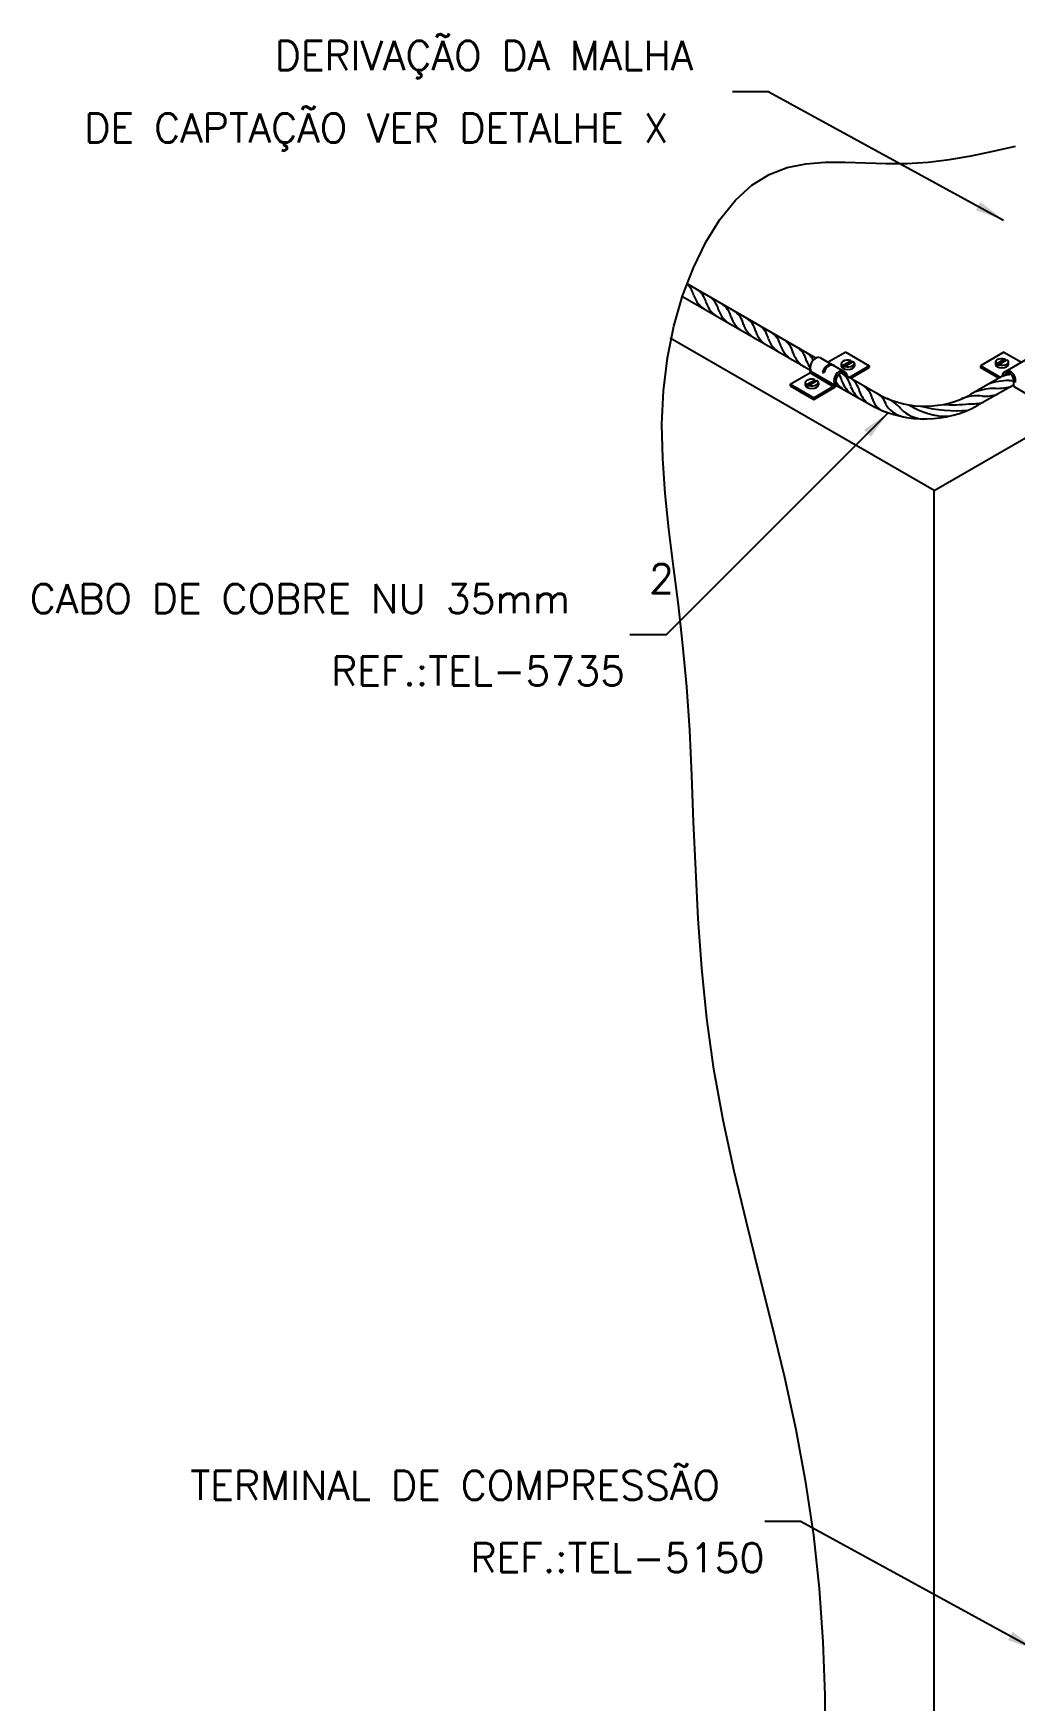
# Model space of a CAD drawing. Header units: millimetres. Extents: x -4972.9 to -4957.9, y -4654.7 to -4634.2.
# Drawn here: x -4972.19 to -4965.43, y -4645.7 to -4634.23 of the extents above; entities that cross this region are included whole.
import ezdxf
from ezdxf.enums import TextEntityAlignment as Align

# ---------------------------------------------------------------- set-up
doc = ezdxf.new("R2010")
doc.units = ezdxf.units.MM
doc.header["$LTSCALE"] = 10
doc.layers.add('Termotécnica', color=7, linetype='Continuous')
doc.styles.add('r80', font='romans.shx')

msp = doc.modelspace()

# ---------------------------------------------------------------- linework, layer by layer
at = {"layer": 'Termotécnica', "color": 2}
for p, q in [((-4967.124, -4634.628), (-4967.374, -4634.628)), ((-4967.124, -4634.628), (-4965.509, -4635.512)), ((-4966.801, -4636.462), (-4967.686, -4635.951)), ((-4966.839, -4636.547), (-4967.719, -4636.039)), ((-4966.617, -4636.512), (-4966.559, -4636.479)), ((-4966.559, -4636.479), (-4966.559, -4636.485)), ((-4965.557, -4636.501), (-4965.5, -4636.468)), ((-4965.557, -4636.507), (-4965.5, -4636.474)), ((-4965.543, -4636.507), (-4965.486, -4636.474)), ((-4965.5, -4636.468), (-4965.5, -4636.474)), ((-4965.5, -4636.474), (-4965.491, -4636.478)), ((-4966.755, -4636.559), (-4966.746, -4636.564)), ((-4966.626, -4636.499), (-4966.626, -4636.518)), ((-4966.621, -4636.565), (-4966.35, -4636.722)), ((-4966.617, -4636.518), (-4966.559, -4636.485)), ((-4966.617, -4636.512), (-4966.617, -4636.518)), ((-4966.617, -4636.518), (-4966.603, -4636.524)), ((-4966.603, -4636.519), (-4966.545, -4636.485)), ((-4966.603, -4636.519), (-4966.603, -4636.524)), ((-4966.559, -4636.485), (-4966.55, -4636.489)), ((-4966.536, -4636.499), (-4966.536, -4636.518)), ((-4965.482, -4636.565), (-4965.736, -4636.712)), ((-4965.566, -4636.488), (-4965.566, -4636.507)), ((-4965.557, -4636.501), (-4965.557, -4636.507)), ((-4965.557, -4636.507), (-4965.543, -4636.513)), ((-4965.543, -4636.507), (-4965.543, -4636.513)), ((-4965.477, -4636.488), (-4965.477, -4636.507)), ((-4966.874, -4636.63), (-4966.874, -4636.649)), ((-4966.865, -4636.644), (-4966.807, -4636.611)), ((-4966.865, -4636.649), (-4966.807, -4636.616)), ((-4966.865, -4636.644), (-4966.865, -4636.649)), ((-4966.865, -4636.649), (-4966.851, -4636.656)), ((-4966.851, -4636.65), (-4966.793, -4636.617)), ((-4966.851, -4636.65), (-4966.851, -4636.656)), ((-4966.807, -4636.611), (-4966.807, -4636.616)), ((-4966.807, -4636.616), (-4966.799, -4636.62)), ((-4966.784, -4636.63), (-4966.784, -4636.649)), ((-4966.663, -4636.649), (-4966.391, -4636.801)), ((-4965.44, -4636.649), (-4965.693, -4636.791)), ((-4967.832, -4638.366), (-4966.304, -4636.838)), ((-4967.832, -4638.366), (-4968.082, -4638.366)), ((-4966.903, -4644.471), (-4967.153, -4644.471)), ((-4966.903, -4644.471), (-4965.288, -4645.354))]:
    msp.add_line(p, q, dxfattribs=at)
at = {"layer": 'Termotécnica', "color": 3}
for p, q in [((-4965.987, -4637.373), (-4963.534, -4635.956)), ((-4965.987, -4637.373), (-4967.803, -4636.324)), ((-4966.769, -4636.46), (-4966.604, -4636.556)), ((-4966.596, -4636.422), (-4966.716, -4636.491)), ((-4966.596, -4636.422), (-4966.434, -4636.515)), ((-4965.507, -4636.422), (-4965.669, -4636.515)), ((-4965.507, -4636.422), (-4965.387, -4636.491)), ((-4965.334, -4636.46), (-4965.499, -4636.556)), ((-4966.978, -4636.641), (-4966.843, -4636.564)), ((-4966.839, -4636.539), (-4966.838, -4636.555)), ((-4966.567, -4636.592), (-4966.434, -4636.515)), ((-4966.561, -4636.6), (-4966.434, -4636.527)), ((-4966.434, -4636.515), (-4966.434, -4636.527)), ((-4965.536, -4636.592), (-4965.669, -4636.515)), ((-4965.669, -4636.515), (-4965.669, -4636.527)), ((-4965.542, -4636.6), (-4965.669, -4636.527)), ((-4966.978, -4636.641), (-4966.978, -4636.653)), ((-4966.978, -4636.641), (-4966.815, -4636.735)), ((-4966.978, -4636.653), (-4966.815, -4636.747)), ((-4966.815, -4636.735), (-4966.681, -4636.658)), ((-4966.815, -4636.747), (-4966.67, -4636.663)), ((-4966.675, -4636.629), (-4966.676, -4636.645)), ((-4966.663, -4636.629), (-4966.663, -4636.649)), ((-4965.44, -4636.629), (-4965.44, -4636.649)), ((-4965.288, -4636.747), (-4965.433, -4636.663)), ((-4966.815, -4636.735), (-4966.815, -4636.747)), ((-4965.987, -4652.53), (-4965.987, -4637.373))]:
    msp.add_line(p, q, dxfattribs=at)
at = {"layer": 'Termotécnica', "color": 1}
for p, q in [((-4966.842, -4636.562), (-4966.681, -4636.658)), ((-4966.839, -4636.557), (-4966.677, -4636.653)), ((-4966.838, -4636.552), (-4966.676, -4636.647)), ((-4966.749, -4636.559), (-4966.755, -4636.559)), ((-4966.746, -4636.564), (-4966.749, -4636.559))]:
    msp.add_line(p, q, dxfattribs=at)
at = {"layer": 'Termotécnica', "color": 2}
for points in [[(-4967.718, -4636.034), (-4967.644, -4635.84), (-4967.558, -4635.663), (-4967.461, -4635.507), (-4967.355, -4635.375), (-4967.242, -4635.271), (-4967.123, -4635.198), (-4966.998, -4635.15), (-4966.869, -4635.124), (-4966.736, -4635.113), (-4966.599, -4635.113), (-4966.459, -4635.118), (-4966.317, -4635.123), (-4966.174, -4635.122), (-4966.029, -4635.113), (-4965.882, -4635.094), (-4965.733, -4635.069), (-4965.582, -4635.037), (-4965.428, -4635.002)], [(-4966.734, -4646.031), (-4966.737, -4645.665), (-4966.751, -4645.298), (-4966.777, -4644.931), (-4966.816, -4644.565), (-4966.869, -4644.201), (-4966.937, -4643.839), (-4967.015, -4643.479), (-4967.101, -4643.121), (-4967.191, -4642.765), (-4967.279, -4642.411), (-4967.363, -4642.058), (-4967.439, -4641.707), (-4967.503, -4641.357), (-4967.551, -4641.008), (-4967.586, -4640.662), (-4967.611, -4640.321), (-4967.628, -4639.984), (-4967.642, -4639.655), (-4967.655, -4639.334), (-4967.669, -4639.024), (-4967.689, -4638.724), (-4967.716, -4638.437), (-4967.747, -4638.161), (-4967.78, -4637.896), (-4967.812, -4637.64), (-4967.837, -4637.393), (-4967.855, -4637.152), (-4967.86, -4636.917), (-4967.85, -4636.687), (-4967.823, -4636.461), (-4967.778, -4636.242), (-4967.718, -4636.034)]]:
    msp.add_lwpolyline(points, dxfattribs=at)
at = {"layer": 'Termotécnica', "color": 1}
for centre, radius, start, end in [((-4967.79, -4636.068), 0.154, 13.1791, 47.8791), ((-4967.705, -4636.117), 0.154, 13.1791, 57.0996), ((-4967.456, -4635.964), 0.197, 200.3209, 236.4791), ((-4967.371, -4636.014), 0.197, 200.3209, 236.4791), ((-4967.62, -4636.166), 0.154, 13.1791, 57.0996), ((-4967.286, -4636.063), 0.197, 200.3209, 236.4791), ((-4967.534, -4636.216), 0.154, 13.1791, 57.0996), ((-4967.449, -4636.265), 0.154, 13.1791, 57.0996), ((-4967.2, -4636.112), 0.197, 200.3209, 236.4791), ((-4967.115, -4636.162), 0.197, 200.3209, 236.4791), ((-4967.364, -4636.314), 0.154, 13.1791, 57.0996), ((-4967.278, -4636.363), 0.154, 13.1791, 57.0996), ((-4967.03, -4636.211), 0.197, 200.3209, 236.4791), ((-4966.944, -4636.26), 0.197, 200.3209, 236.4791), ((-4967.193, -4636.413), 0.154, 13.1791, 57.0996), ((-4967.108, -4636.462), 0.154, 13.1791, 57.0996), ((-4966.859, -4636.309), 0.197, 200.3209, 236.4791), ((-4966.773, -4636.359), 0.197, 200.3209, 236.4791), ((-4967.015, -4636.515), 0.154, 13.1791, 57.0996), ((-4966.954, -4636.55), 0.154, 28.6836, 57.0996), ((-4966.681, -4636.412), 0.197, 200.3209, 216.2725), ((-4966.893, -4636.586), 0.154, 53.6016, 57.0996), ((-4966.722, -4636.259), 0.309, 245.0123, 247.8241), ((-4966.676, -4636.578), 0.0758, 119.0637, 165.1706), ((-4966.893, -4636.586), 0.154, 13.1791, 17.6578), ((-4966.702, -4636.54), 0.0303, 81.0796, 114.0059), ((-4966.772, -4636.656), 0.154, 13.1791, 33.1292), ((-4966.711, -4636.691), 0.154, 13.1791, 54.866), ((-4966.65, -4636.726), 0.154, 13.1791, 57.0996), ((-4965.329, -4637.284), 0.722, 100.2891, 105.3057), ((-4966.872, -4636.65), 0.0569, 223.7196, 256.2805), ((-4966.872, -4636.65), 0.0568, 224.3211, 255.6789), ((-4966.872, -4636.65), 0.0566, 224.95, 255.0501), ((-4966.872, -4636.65), 0.0564, 225.6096, 254.3904), ((-4966.872, -4636.65), 0.0562, 226.3046, 253.6954), ((-4966.872, -4636.65), 0.0561, 227.0407, 252.9593), ((-4966.872, -4636.65), 0.0559, 227.8252, 252.1748), ((-4966.872, -4636.65), 0.0557, 228.6684, 251.3316), ((-4966.872, -4636.65), 0.0556, 229.5845, 250.4155), ((-4966.872, -4636.65), 0.0554, 230.5948, 249.4052), ((-4966.872, -4636.65), 0.0552, 231.7338, 248.2662), ((-4966.872, -4636.65), 0.055, 233.0647, 246.9353), ((-4966.872, -4636.65), 0.0549, 234.7312, 245.2689), ((-4966.872, -4636.65), 0.0547, 237.2949, 242.7051), ((-4966.498, -4636.517), 0.197, 212.5317, 236.4791), ((-4966.437, -4636.553), 0.197, 200.3209, 232.0758), ((-4966.377, -4636.588), 0.197, 200.3209, 230.4692), ((-4966.316, -4636.623), 0.197, 200.3209, 229.08), ((-4966.562, -4636.778), 0.154, 13.1791, 57.0996), ((-4966.462, -4636.834), 0.154, 17.7421, 57.0996), ((-4965.569, -4637.066), 0.395, 88.9997, 110.0963), ((-4965.64, -4636.415), 0.309, 267.1893, 286.7239), ((-4965.477, -4637.012), 0.395, 88.9997, 110.0963), ((-4965.547, -4636.361), 0.309, 267.1893, 287.9614), ((-4965.455, -4636.308), 0.309, 267.1893, 272.9744), ((-4966.288, -4636.708), 0.129, 195.4615, 258.0231), ((-4966.152, -4636.671), 0.201, 215.4911, 261.8969), ((-4966.408, -4636.967), 0.247, 39.2402, 66.5768), ((-4966.049, -4636.648), 0.234, 224.1449, 267.1024), ((-4965.897, -4636.379), 0.483, 236.9724, 271.5438), ((-4965.843, -4635.941), 0.883, 254.6814, 275.8204), ((-4965.855, -4635.828), 0.955, 265.8057, 276.4551), ((-4965.693, -4637.008), 0.287, 82.3636, 111.4825), ((-4965.732, -4636.468), 0.309, 267.1893, 285.5964)]:
    msp.add_arc(centre, radius, start, end, dxfattribs=at)
at = {"layer": 'Termotécnica', "color": 3}
for centre, radius, start, end in [((-4966.759, -4636.53), 0.081, 119.0637, 186.4644), ((-4966.785, -4636.496), 0.0391, 54.0828, 110.043), ((-4966.853, -4636.552), 0.0149, 311.8111, 3.6147), ((-4966.605, -4636.617), 0.0718, 116.8263, 189.5005), ((-4966.606, -4636.618), 0.0583, 137.3834, 191.4164), ((-4966.623, -4636.598), 0.0327, 33.4745, 142.2627), ((-4966.624, -4636.591), 0.0404, 11.5477, 110.4878), ((-4966.571, -4636.58), 0.0131, 194.273, 227.3591), ((-4966.571, -4636.58), 0.0131, 252.6409, 290.4745), ((-4965.532, -4636.58), 0.0131, 249.5255, 287.3591), ((-4965.532, -4636.58), 0.0131, 312.6409, 345.727), ((-4965.48, -4636.591), 0.0404, 69.5122, 168.4523), ((-4965.48, -4636.598), 0.0327, 37.7373, 146.5255), ((-4965.498, -4636.617), 0.0718, 350.4995, 63.1737), ((-4965.497, -4636.618), 0.0583, 348.5836, 42.6166), ((-4966.691, -4636.646), 0.0149, 311.8111, 3.6147), ((-4966.676, -4636.651), 0.0136, 298.4952, 6.6924), ((-4965.427, -4636.651), 0.0136, 173.3076, 241.5048)]:
    msp.add_arc(centre, radius, start, end, dxfattribs=at)
at = {"layer": 'Termotécnica', "color": 2}
for centre, radius, start, end in [((-4966.678, -4636.577), 0.0789, 119.2733, 166.752), ((-4966.667, -4636.583), 0.081, 119.0637, 166.4342), ((-4966.701, -4636.543), 0.0378, 55.7032, 114.0059), ((-4966.693, -4636.545), 0.0355, 55.7032, 114.0059), ((-4966.052, -4636.135), 0.658, 243.0927, 298.7905), ((-4966.052, -4636.12), 0.761, 243.3341, 298.7905)]:
    msp.add_arc(centre, radius, start, end, dxfattribs=at)
for centre, major_axis, start_param, end_param in [((-4966.581, -4636.499), (-0.0449, 0), 4.209434, 6.927858), ((-4965.521, -4636.488), (0.0446, 0), 1.067842, 3.786265), ((-4965.521, -4636.488), (0.0446, 0), 4.209197, 6.928022), ((-4966.581, -4636.518), (0.0449, 0), 3.141593, 6.283185), ((-4966.581, -4636.499), (-0.0449, 0), 1.067604, 3.786429), ((-4965.521, -4636.507), (0.0446, 0), 3.141593, 6.283185), ((-4966.829, -4636.63), (-0.0449, 0), 4.209434, 6.927858), ((-4966.829, -4636.649), (0.0449, 0), 3.141593, 6.283185), ((-4966.829, -4636.63), (-0.0449, 0), 1.067604, 3.786429)]:
    msp.add_ellipse(centre, major_axis=major_axis, ratio=0.500279, start_param=start_param, end_param=end_param, dxfattribs=at)
for points in [[(-4965.668, -4635.386), (-4965.7, -4635.444), (-4965.509, -4635.512)], [(-4966.422, -4637.003), (-4966.469, -4636.956), (-4966.304, -4636.838)], [(-4965.447, -4645.229), (-4965.48, -4645.287), (-4965.288, -4645.354)]]:
    msp.add_solid(points, dxfattribs=at)

# ---------------------------------------------------------------- texts
at = {"layer": 'Termotécnica', "color": 2, "style": 'r80'}
for s, p in [('DERIVAÇÃO DA MALHA ', (-4970.525, -4634.379)), ('DE CAPTAÇÃO VER DETALHE X', (-4971.835, -4634.877)), ('CABO DE COBRE NU 35mm  ', (-4972.211, -4638.117)), ('REF.:TEL-5735', (-4970.137, -4638.615)), ('TERMINAL DE COMPRESSÃO ', (-4971.105, -4644.222)), ('REF.:TEL-5150', (-4969.178, -4644.72))]:
    msp.add_text(s, height=0.2, dxfattribs=at).set_placement(p, align=Align.MIDDLE_LEFT)
at = {"layer": 'Termotécnica', "color": 2, "ltscale": 12.5, "style": 'r80'}
msp.add_text('2', height=0.2, dxfattribs=at).set_placement((-4967.949, -4638.08))

doc.saveas('drawing.dxf')
